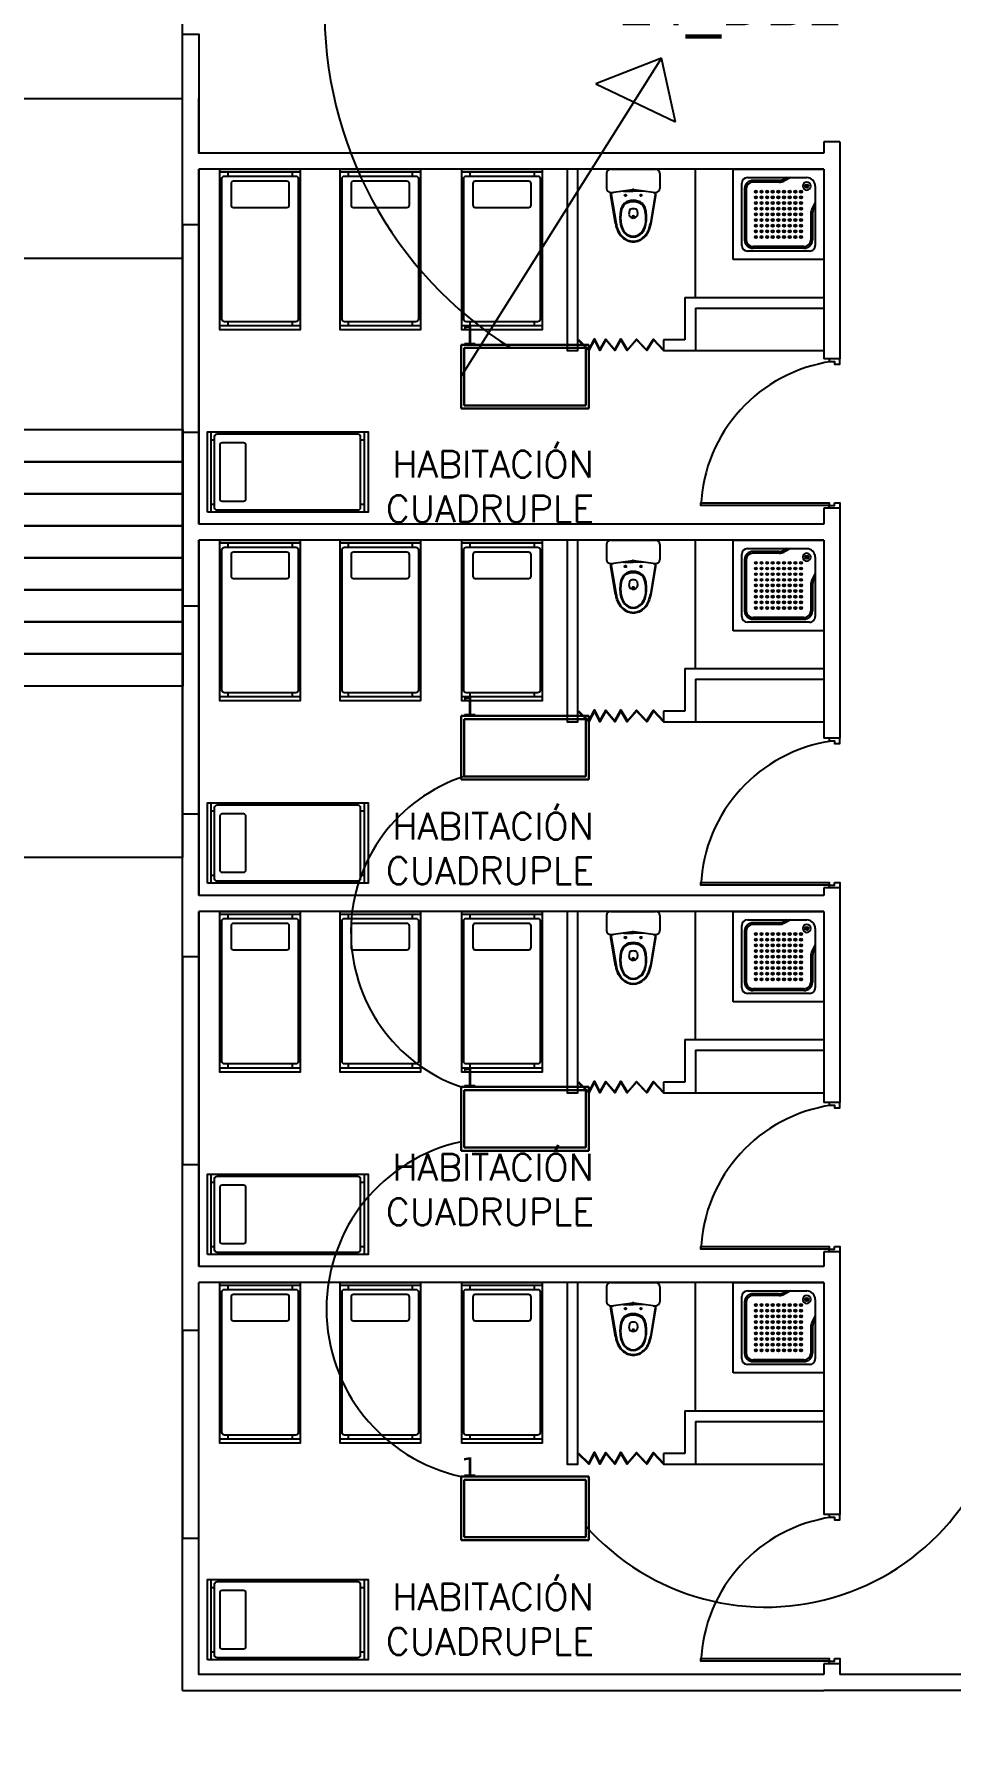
# Model space of a CAD drawing. Header units: metres. Extents: x -24 to 527, y -154 to 95.
# Drawn here: x -1.39 to 7.19, y -0.54 to 15.5 of the extents above; entities that cross this region are included whole.
import ezdxf

# ---------------------------------------------------------------- set-up
doc = ezdxf.new("R2010")
doc.units = ezdxf.units.M
doc.header["$MEASUREMENT"] = 0
for name, color, linetype in [('AN-TEXTO', 3, 'Continuous'), ('AR-ESCALERAS', 1, 'Continuous'), ('AR-MOBILIRIO', 1, 'Continuous'), ('AR-MUROS', 6, 'Continuous'), ('AR-PUERTAS', 2, 'Continuous'), ('AR-VENTANAS', 2, 'Continuous'), ('S.H.', 2, 'Continuous')]:
    doc.layers.add(name, color=color, linetype=linetype)
doc.layers.add('EQUIPO', color=1, linetype='Continuous', lineweight=0)
doc.styles.add('REGULAR-2.5', font='romans.shx', dxfattribs={"height": 2.5})
doc.styles.add('TableTextStyle', font='')
doc.styles.get('TableTextStyle').set_extended_font_data('VERDANA.TTF')

# ---------------------------------------------------------------- blocks, each defined once
blk = doc.blocks.new('31643339')
at = {"layer": 'AR-MOBILIRIO'}
for p, q in [((0.038, 0.5), (0.038, -0.5)), ((1.95, 0.5), (1.95, -0.5)), ((0.038, 0.4), (0.087, 0.4)), ((1.9, 0.4), (1.95, 0.4)), ((0.038, -0.4), (0.087, -0.4)), ((1.9, -0.4), (1.95, -0.4))]:
    blk.add_line(p, q, dxfattribs=at)
blk.add_lwpolyline([(0, -0.5), (0, 0.5), (2, 0.5), (2, -0.5)], close=True, dxfattribs=at)
for points in [[(1.87, 0.475, -0.414214), (1.9, 0.445), (1.9, -0.445, -0.414214), (1.87, -0.475), (0.117, -0.475, -0.414214), (0.087, -0.445), (0.087, 0.445, -0.414214), (0.117, 0.475)], [(0.15, -0.332, 0.414214), (0.18, -0.362), (0.447, -0.362, 0.414214), (0.477, -0.332), (0.477, 0.333, 0.414214), (0.447, 0.363), (0.18, 0.363, 0.414214), (0.15, 0.333)]]:
    blk.add_lwpolyline(points, format="xyb", close=True, dxfattribs=at)
blk = doc.blocks.new('AR-PUERTA 2')
at = {"layer": 'AR-PUERTAS', "linetype": 'Continuous'}
for points in [[(-1.354, -0.058), (-1.354, -0.008), (-1.329, -0.008), (-1.329, 0.042), (-1.379, 0.042), (-1.379, -0.058)], [(-0.029, -0.008), (-0.029, 0.042), (0.021, 0.042), (0.021, -0.058), (-0.004, -0.058), (-0.004, -0.008)], [(-0.004, -0.058), (-0.004, -1.258), (-0.029, -1.258), (-0.029, -0.058)]]:
    blk.add_lwpolyline(points, close=True, dxfattribs=at)
blk.add_arc((0.061, 0.169), 1.428, 188.1236, 267.3924, dxfattribs=at)
blk = doc.blocks.new('AR-PUERTA ACORDION')
at = {"layer": 'AR-PUERTAS'}
blk.add_lwpolyline([(-0.386, 0.049), (-0.288, -0.046), (-0.235, 0.057), (-0.185, -0.044), (-0.129, 0.054), (-0.046, -0.045), (0.01, 0.056), (0.073, -0.046), (0.158, 0.053), (0.252, -0.046), (0.317, 0.054), (0.41, -0.047), (0.41, -0.054), (0.318, 0.046), (0.253, -0.054), (0.158, 0.046), (0.072, -0.054), (0.01, 0.046), (-0.045, -0.054), (-0.128, 0.046), (-0.185, -0.054), (-0.235, 0.046), (-0.287, -0.054), (-0.39, 0.046)], close=True, dxfattribs=at)
blk = doc.blocks.new('A$C05366594')
at = {"layer": 'AR-MOBILIRIO', "linetype": 'Continuous'}
for p, q in [((0, 0), (0, 0.72)), ((0, 0.72), (0.72, 0.72)), ((0.72, 0.72), (0.72, 0)), ((0.068, 0.113), (0.068, 0.608)), ((0.09, 0.563), (0.09, 0.158)), ((0.113, 0.653), (0.585, 0.653)), ((0.367, 0.63), (0.158, 0.63)), ((0.428, 0.653), (0.397, 0.637)), ((0.653, 0.585), (0.653, 0.113)), ((0.653, 0.428), (0.637, 0.397)), ((0.63, 0.367), (0.63, 0.158)), ((0.72, 0), (0, 0)), ((0.608, 0.068), (0.113, 0.068)), ((0.563, 0.09), (0.158, 0.09))]:
    blk.add_line(p, q, dxfattribs=at)
at = {"layer": 'AR-MOBILIRIO', "color": 250}
for p, q in [((0.104, 0.563), (0.104, 0.158)), ((0.367, 0.617), (0.158, 0.617)), ((0.458, 0.653), (0.403, 0.625)), ((0.653, 0.458), (0.625, 0.403)), ((0.617, 0.367), (0.617, 0.158)), ((0.563, 0.104), (0.158, 0.104))]:
    blk.add_line(p, q, dxfattribs=at)
at = {"layer": 'AR-MOBILIRIO', "linetype": 'Continuous'}
for centre, major_axis, start_param, end_param in [((0.113, 0.608), (0.0318, 0.0318), 0.785398, 2.356194), ((0.158, 0.563), (0.0477, 0.0477), 0.785398, 2.356194), ((0.367, 0.698), (0.0477, 0.0477), 3.926991, 4.390638), ((0.585, 0.585), (0.0477, 0.0477), 5.497787, 7.068583), ((0.698, 0.367), (-0.0477, 0.0477), 0.321751, 0.785398), ((0.158, 0.158), (-0.0477, 0.0477), 0.785398, 2.356194), ((0.158, 0.158), (-0.0477, 0.0477), 0.785398, 2.356194), ((0.563, 0.158), (0.0477, 0.0477), 3.926991, 5.497787), ((0.113, 0.113), (-0.0318, 0.0318), 0.785398, 2.356194), ((0.608, 0.113), (-0.0318, 0.0318), 2.356194, 3.926991)]:
    blk.add_ellipse(centre, major_axis=major_axis, ratio=1, start_param=start_param, end_param=end_param, dxfattribs=at)
at = {"layer": 'AR-MOBILIRIO', "color": 250}
for centre, major_axis, start_param, end_param in [((0.158, 0.563), (-0.0382, 0.0382), -0.785398, 0.785398), ((0.18, 0.54), (-0.00636, 0.00636), -0.785398, 5.497787), ((0.225, 0.54), (0.00636, 0.00636), 0.785398, 7.068583), ((0.27, 0.54), (0.00636, 0.00636), 0.785398, 7.068583), ((0.315, 0.54), (-0.00636, 0.00636), -0.785398, 5.497787), ((0.36, 0.54), (-0.00636, 0.00636), -0.785398, 5.497787), ((0.367, 0.698), (0.0573, 0.0573), 3.926991, 4.390638), ((0.405, 0.54), (-0.00636, 0.00636), -0.785398, 5.497787), ((0.45, 0.54), (0.00636, 0.00636), 0.785398, 7.068583), ((0.495, 0.54), (0.00636, 0.00636), 0.785398, 7.068583), ((0.54, 0.54), (-0.00636, 0.00636), -0.785398, 5.497787), ((0.585, 0.585), (0.0223, 0.0223), 0.785398, 7.068583), ((0.585, 0.585), (-0.00955, 0.00955), -0.785398, 5.497787), ((0.576, 0.585), (0.00286, 0.00286), 0.785398, 7.068583), ((0.581, 0.592), (0.00286, 0.00286), 0.785398, 7.068583), ((0.581, 0.578), (0.00286, 0.00286), 0.785398, 7.068583), ((0.589, 0.592), (0.00286, 0.00286), 0.785398, 7.068583), ((0.589, 0.578), (0.00286, 0.00286), 0.785398, 7.068583), ((0.594, 0.585), (0.00286, 0.00286), 0.785398, 7.068583), ((0.18, 0.495), (-0.00636, 0.00636), -0.785398, 5.497787), ((0.18, 0.45), (-0.00636, 0.00636), -0.785398, 5.497787), ((0.18, 0.405), (-0.00636, 0.00636), -0.785398, 5.497787), ((0.225, 0.495), (0.00636, 0.00636), 0.785398, 7.068583), ((0.225, 0.45), (0.00636, 0.00636), 0.785398, 7.068583), ((0.225, 0.405), (0.00636, 0.00636), 0.785398, 7.068583), ((0.27, 0.495), (0.00636, 0.00636), 0.785398, 7.068583), ((0.27, 0.45), (0.00636, 0.00636), 0.785398, 7.068583), ((0.27, 0.405), (0.00636, 0.00636), 0.785398, 7.068583), ((0.315, 0.495), (-0.00636, 0.00636), -0.785398, 5.497787), ((0.315, 0.45), (-0.00636, 0.00636), -0.785398, 5.497787), ((0.315, 0.405), (-0.00636, 0.00636), -0.785398, 5.497787), ((0.36, 0.495), (-0.00636, 0.00636), -0.785398, 5.497787), ((0.36, 0.45), (-0.00636, 0.00636), -0.785398, 5.497787), ((0.36, 0.405), (-0.00636, 0.00636), -0.785398, 5.497787), ((0.405, 0.495), (-0.00636, 0.00636), -0.785398, 5.497787), ((0.405, 0.45), (-0.00636, 0.00636), -0.785398, 5.497787), ((0.405, 0.405), (-0.00636, 0.00636), -0.785398, 5.497787), ((0.45, 0.495), (0.00636, 0.00636), 0.785398, 7.068583), ((0.45, 0.45), (0.00636, 0.00636), 0.785398, 7.068583), ((0.45, 0.405), (0.00636, 0.00636), 0.785398, 7.068583), ((0.495, 0.495), (0.00636, 0.00636), 0.785398, 7.068583), ((0.495, 0.45), (0.00636, 0.00636), 0.785398, 7.068583), ((0.495, 0.405), (0.00636, 0.00636), 0.785398, 7.068583), ((0.54, 0.495), (-0.00636, 0.00636), -0.785398, 5.497787), ((0.54, 0.45), (-0.00636, 0.00636), -0.785398, 5.497787), ((0.54, 0.405), (-0.00636, 0.00636), -0.785398, 5.497787), ((0.18, 0.36), (-0.00636, 0.00636), -0.785398, 5.497787), ((0.18, 0.315), (-0.00636, 0.00636), -0.785398, 5.497787), ((0.18, 0.27), (-0.00636, 0.00636), -0.785398, 5.497787), ((0.225, 0.36), (0.00636, 0.00636), 0.785398, 7.068583), ((0.225, 0.315), (0.00636, 0.00636), 0.785398, 7.068583), ((0.225, 0.27), (0.00636, 0.00636), 0.785398, 7.068583), ((0.27, 0.36), (0.00636, 0.00636), 0.785398, 7.068583), ((0.27, 0.315), (0.00636, 0.00636), 0.785398, 7.068583), ((0.27, 0.27), (0.00636, 0.00636), 0.785398, 7.068583), ((0.315, 0.36), (-0.00636, 0.00636), -0.785398, 5.497787), ((0.315, 0.315), (-0.00636, 0.00636), -0.785398, 5.497787), ((0.315, 0.27), (-0.00636, 0.00636), -0.785398, 5.497787), ((0.36, 0.36), (-0.00636, 0.00636), -0.785398, 5.497787), ((0.36, 0.315), (-0.00636, 0.00636), -0.785398, 5.497787), ((0.36, 0.27), (-0.00636, 0.00636), -0.785398, 5.497787), ((0.405, 0.36), (-0.00636, 0.00636), -0.785398, 5.497787), ((0.405, 0.315), (-0.00636, 0.00636), -0.785398, 5.497787), ((0.405, 0.27), (-0.00636, 0.00636), -0.785398, 5.497787), ((0.45, 0.36), (0.00636, 0.00636), 0.785398, 7.068583), ((0.45, 0.315), (0.00636, 0.00636), 0.785398, 7.068583), ((0.45, 0.27), (0.00636, 0.00636), 0.785398, 7.068583), ((0.495, 0.36), (0.00636, 0.00636), 0.785398, 7.068583), ((0.495, 0.315), (0.00636, 0.00636), 0.785398, 7.068583), ((0.495, 0.27), (0.00636, 0.00636), 0.785398, 7.068583), ((0.54, 0.36), (-0.00636, 0.00636), -0.785398, 5.497787), ((0.54, 0.315), (-0.00636, 0.00636), -0.785398, 5.497787), ((0.54, 0.27), (-0.00636, 0.00636), -0.785398, 5.497787), ((0.698, 0.367), (-0.0573, 0.0573), 0.321751, 0.785398), ((0.158, 0.158), (-0.0382, 0.0382), 0.785398, 2.356194), ((0.158, 0.158), (0.0382, 0.0382), 2.356194, 3.926991), ((0.18, 0.225), (-0.00636, 0.00636), -0.785398, 5.497787), ((0.18, 0.18), (-0.00636, 0.00636), -0.785398, 5.497787), ((0.225, 0.225), (0.00636, 0.00636), 0.785398, 7.068583), ((0.225, 0.18), (0.00636, 0.00636), 0.785398, 7.068583), ((0.27, 0.225), (0.00636, 0.00636), 0.785398, 7.068583), ((0.27, 0.18), (0.00636, 0.00636), 0.785398, 7.068583), ((0.315, 0.225), (-0.00636, 0.00636), -0.785398, 5.497787), ((0.315, 0.18), (-0.00636, 0.00636), -0.785398, 5.497787), ((0.36, 0.225), (-0.00636, 0.00636), -0.785398, 5.497787), ((0.36, 0.18), (-0.00636, 0.00636), -0.785398, 5.497787), ((0.405, 0.225), (-0.00636, 0.00636), -0.785398, 5.497787), ((0.405, 0.18), (-0.00636, 0.00636), -0.785398, 5.497787), ((0.45, 0.225), (0.00636, 0.00636), 0.785398, 7.068583), ((0.45, 0.18), (0.00636, 0.00636), 0.785398, 7.068583), ((0.495, 0.225), (0.00636, 0.00636), 0.785398, 7.068583), ((0.495, 0.18), (0.00636, 0.00636), 0.785398, 7.068583), ((0.54, 0.225), (-0.00636, 0.00636), -0.785398, 5.497787), ((0.54, 0.18), (-0.00636, 0.00636), -0.785398, 5.497787), ((0.563, 0.158), (0.0382, 0.0382), 3.926991, 5.497787)]:
    blk.add_ellipse(centre, major_axis=major_axis, ratio=1, start_param=start_param, end_param=end_param, dxfattribs=at)
blk = doc.blocks.new('1p-toppiece')
at = {"layer": 'AR-MOBILIRIO'}
for p, q in [((-0.532, 0.174), (-0.265, 0.22)), ((-0.232, 0.219), (-0.531, 0.169)), ((-0.232, 0.22), (-0.232, 0.195)), ((-0.205, 0.008), (-0.232, 0.195)), ((-0.047, 0.26), (-0.192, 0.26)), ((-0.007, 0.22), (-0.007, -0.214)), ((-0.485, 0.003), (-0.485, 0.003)), ((-0.485, 0.003), (-0.485, 0.003)), ((-0.485, 0.003), (-0.485, 0.003)), ((-0.485, 0.003), (-0.485, 0.003)), ((-0.485, 0.003), (-0.485, 0.003)), ((-0.485, 0.003), (-0.485, 0.003)), ((-0.485, 0.003), (-0.485, 0.003)), ((-0.485, 0.003), (-0.485, 0.003)), ((-0.406, 0.039), (-0.443, 0.044)), ((-0.218, 0.098), (-0.218, 0.003)), ((-0.218, -0.093), (-0.218, 0.003)), ((-0.232, -0.214), (-0.531, -0.163)), ((-0.406, -0.034), (-0.443, -0.039)), ((-0.232, -0.189), (-0.205, -0.003)), ((-0.532, -0.169), (-0.265, -0.215)), ((-0.232, -0.189), (-0.232, -0.214)), ((-0.047, -0.254), (-0.192, -0.254))]:
    blk.add_line(p, q, dxfattribs=at)
blk.add_lwpolyline([(-0.467, -0.009, 0.139005), (-0.464, -0.009, 0.107089), (-0.461, -0.006, 0.080212), (-0.46, -0.002, 0.06796), (-0.459, 0.003, 0.06796), (-0.46, 0.007, 0.080212), (-0.461, 0.011, 0.107089), (-0.464, 0.014, 0.139005), (-0.467, 0.015, 0.139005), (-0.47, 0.014, 0.107089), (-0.473, 0.011, 0.080212), (-0.474, 0.007, 0.06796), (-0.475, 0.003, 0.06796), (-0.474, -0.002, 0.080212), (-0.473, -0.006, 0.107089), (-0.47, -0.009, 0.139005)], format="xyb", close=True, dxfattribs=at)
for centre in [(-0.26, 0.078), (-0.26, -0.072)]:
    blk.add_circle(centre, 0.008, dxfattribs=at)
for centre, radius, start, end in [((-0.482, -0.117), 0.296, 99.7929, 108.8085), ((-0.482, -0.12), 0.292, 99.5848, 108.4322), ((-0.24, 0.073), 0.15, 87.0389, 99.7929), ((-0.192, 0.22), 0.04, 90, 180), ((-0.047, 0.22), 0.04, 0, 90), ((-0.545, -0.004), 0.165, 137.5273, 177.8064), ((-0.545, 0.009), 0.165, 182.1936, 222.4727), ((-0.545, -0.004), 0.159, 137.1746, 177.7477), ((-0.545, 0.009), 0.159, 182.2523, 222.8254), ((-0.518, -0.034), 0.206, 106.927, 136.493), ((-0.541, -0.003), 0.122, 134.1142, 177.24), ((-0.541, 0.008), 0.122, 182.76, 225.8858), ((-0.518, -0.034), 0.2, 106.5054, 136.1127), ((-0.541, -0.003), 0.115, 133.4423, 177.1285), ((-0.541, 0.008), 0.115, 182.8715, 226.5577), ((-0.519, -0.031), 0.157, 102.7254, 132.8308), ((-0.52, -0.03), 0.15, 101.8667, 132.1155), ((-0.482, -0.148), 0.279, 90.6669, 104.9929), ((-0.482, -0.156), 0.281, 90.6819, 104.1933), ((-0.474, -0.297), 0.428, 81.7587, 91.4179), ((-0.488, -0.362), 0.487, 81.705, 89.6761), ((-0.434, 0.003), 0.0456, 126.1832, 180), ((-0.434, 0.003), 0.0456, 180, 233.8168), ((-0.447, 0.019), 0.025, 82.2348, 126.1832), ((-0.434, -0.002), 0.123, 44.007, 82.2929), ((-0.431, -0.004), 0.132, 44.3018, 82.295), ((-0.408, 0.024), 0.015, 13.7696, 82.2348), ((-0.495, 0.003), 0.105, 0, 13.7696), ((-0.495, 0.003), 0.105, 346.2304, 0), ((-0.46, 0.006), 0.138, 358.6352, 34.0042), ((-0.46, -0.001), 0.138, 325.9958, 1.3648), ((-0.441, 0.008), 0.132, 357.4666, 37.446), ((-0.441, -0.003), 0.132, 322.554, 2.5334), ((-0.244, 0.003), 0.04, 351.6776, 8.3142), ((-0.518, 0.039), 0.206, 223.507, 253.073), ((-0.518, 0.039), 0.2, 223.8873, 253.4946), ((-0.519, 0.036), 0.157, 227.1692, 257.2746), ((-0.52, 0.036), 0.15, 227.8845, 258.1333), ((-0.482, 0.122), 0.296, 251.1915, 260.2071), ((-0.482, 0.125), 0.292, 251.5678, 260.4152), ((-0.482, 0.153), 0.279, 255.0071, 269.3331), ((-0.482, 0.161), 0.281, 255.8067, 269.3181), ((-0.488, 0.368), 0.487, 270.3239, 278.295), ((-0.474, 0.302), 0.428, 268.5821, 278.2413), ((-0.447, -0.014), 0.025, 233.8168, 277.7652), ((-0.434, 0.007), 0.123, 277.7071, 315.993), ((-0.431, 0.009), 0.132, 277.705, 315.6982), ((-0.408, -0.019), 0.015, 277.7652, 346.2304), ((-0.24, -0.067), 0.15, 260.2071, 272.966), ((-0.192, -0.214), 0.04, 180, 270), ((-0.047, -0.214), 0.04, 270, 360)]:
    blk.add_arc(centre, radius, start, end, dxfattribs=at)
blk = doc.blocks.new('AR-ESCALERAS 1 PISO')
at = {"layer": 'AR-ESCALERAS'}
blk.add_lwpolyline([(-2.25, 0.8), (-3.85, 0.8), (-3.85, -0.8), (-2.25, -0.8), (-2.25, 0.8)], dxfattribs=at)
for points in [[(-2.25, 0.8), (-1.95, 0.8), (-1.95, -0.8), (-2.25, -0.8)], [(-1.95, 0.8), (-1.65, 0.8), (-1.65, -0.8), (-1.95, -0.8)], [(-1.65, 0.8), (-1.35, 0.8), (-1.35, -0.8), (-1.65, -0.8)], [(-1.35, 0.8), (-1.05, 0.8), (-1.05, -0.8), (-1.35, -0.8)], [(-1.05, 0.8), (-0.75, 0.8), (-0.75, -0.8), (-1.05, -0.8)], [(-0.75, 0.8), (-0.45, 0.8), (-0.45, -0.8), (-0.75, -0.8)], [(-0.45, 0.8), (-0.15, 0.8), (-0.15, -0.8), (-0.45, -0.8)], [(-0.15, 0.8), (0.15, 0.8), (0.15, -0.8), (-0.15, -0.8)], [(-2.25, -0.8), (-2.25, -1.1), (-3.85, -1.1), (-3.85, -0.8)], [(-0.15, -0.8), (-0.45, -0.8), (-0.45, -0.8), (-0.15, -0.8)], [(-2.25, -1.1), (-2.25, -1.4), (-3.85, -1.4), (-3.85, -1.1)], [(-2.25, -1.4), (-2.25, -1.7), (-3.85, -1.7), (-3.85, -1.4)], [(-2.25, -1.7), (-2.25, -2), (-3.85, -2), (-3.85, -1.7)], [(-2.25, -2), (-2.25, -2.3), (-3.85, -2.3), (-3.85, -2)]]:
    blk.add_lwpolyline(points, close=True, dxfattribs=at)
blk = doc.blocks.new('AR-ESCALERA DE EMERGENCIA')
at = {"layer": 'AR-ESCALERAS'}
for points in [[(3.2, 6.3), (4.797, 6.3), (4.797, 6.9), (4.797, 7.9), (3.2, 7.9)], [(0.8, 4.8), (-0.8, 4.8), (-0.8, 3.2), (0.8, 3.2), (0.8, 4.8)], [(4.8, 4.8), (3.2, 4.8), (3.2, 3.2), (4.8, 3.2), (4.8, 4.8)], [(0.8, 0.8), (-0.8, 0.8), (-0.8, -0.8), (0.8, -0.8), (0.8, 0.8)], [(4.8, 0.8), (3.2, 0.8), (3.2, -0.8), (4.8, -0.8), (4.8, 0.8)]]:
    blk.add_lwpolyline(points, dxfattribs=at)
for points in [[(0.8, 4.8), (1.1, 4.8), (1.1, 3.2), (0.8, 3.2)], [(1.1, 4.8), (1.4, 4.8), (1.4, 3.2), (1.1, 3.2)], [(1.4, 4.8), (1.7, 4.8), (1.7, 3.2), (1.4, 3.2)], [(1.7, 4.8), (2, 4.8), (2, 3.2), (1.7, 3.2)], [(2, 4.8), (2.3, 4.8), (2.3, 3.2), (2, 3.2)], [(2.3, 4.8), (2.6, 4.8), (2.6, 3.2), (2.3, 3.2)], [(2.6, 4.8), (2.9, 4.8), (2.9, 3.2), (2.6, 3.2)], [(2.9, 4.8), (3.2, 4.8), (3.2, 3.2), (2.9, 3.2)], [(2.9, 3.2), (2.6, 3.2), (2.6, 3.2), (2.9, 3.2)], [(4.8, 3.2), (4.8, 2.9), (3.2, 2.9), (3.2, 3.2)], [(4.8, 2.9), (4.8, 2.6), (3.2, 2.6), (3.2, 2.9)], [(4.8, 2.6), (4.8, 2.3), (3.2, 2.3), (3.2, 2.6)], [(4.8, 2.3), (4.8, 2), (3.2, 2), (3.2, 2.3)], [(4.8, 2), (4.8, 1.7), (3.2, 1.7), (3.2, 2)], [(4.8, 1.7), (4.8, 1.4), (3.2, 1.4), (3.2, 1.7)], [(4.8, 1.4), (4.8, 1.1), (3.2, 1.1), (3.2, 1.4)], [(4.8, 1.1), (4.8, 0.8), (3.2, 0.8), (3.2, 1.1)], [(0.8, 0.8), (1.1, 0.8), (1.1, -0.8), (0.8, -0.8)], [(1.1, 0.8), (1.4, 0.8), (1.4, -0.8), (1.1, -0.8)], [(1.4, 0.8), (1.7, 0.8), (1.7, -0.8), (1.4, -0.8)], [(1.7, 0.8), (2, 0.8), (2, -0.8), (1.7, -0.8)], [(2, 0.8), (2.3, 0.8), (2.3, -0.8), (2, -0.8)], [(2.3, 0.8), (2.6, 0.8), (2.6, -0.8), (2.3, -0.8)], [(2.6, 0.8), (2.9, 0.8), (2.9, -0.8), (2.6, -0.8)], [(2.9, 0.8), (3.2, 0.8), (3.2, -0.8), (2.9, -0.8)], [(0.8, -0.8), (0.8, -1.1), (-0.8, -1.1), (-0.8, -0.8)], [(2.9, -0.8), (2.6, -0.8), (2.6, -0.8), (2.9, -0.8)], [(0.8, -1.1), (0.8, -1.4), (-0.8, -1.4), (-0.8, -1.1)], [(0.8, -1.4), (0.8, -1.7), (-0.8, -1.7), (-0.8, -1.4)], [(0.8, -1.7), (0.8, -2), (-0.8, -2), (-0.8, -1.7)], [(0.8, -2), (0.8, -2.3), (-0.8, -2.3), (-0.8, -2)], [(0.8, -2.3), (0.8, -2.6), (-0.8, -2.6), (-0.8, -2.3)], [(0.8, -2.6), (0.8, -2.9), (-0.8, -2.9), (-0.8, -2.6)]]:
    blk.add_lwpolyline(points, close=True, dxfattribs=at)
at = {"layer": 'AR-MUROS'}
blk.add_blockref('AR-ESCALERAS 1 PISO', (3.05, 7.1), dxfattribs=at)

msp = doc.modelspace()

# ---------------------------------------------------------------- linework, layer by layer
at = {"layer": 'AR-MUROS'}
for p, q in [((6, 14.493), (6, 14.388)), ((6.15, 14.493), (6.15, 14.238)), ((6, 14.388), (0.15, 14.388)), ((6, 14.238), (0.15, 14.238)), ((6, 14.238), (6, 12.464)), ((6.15, 14.238), (6.15, 12.464)), ((4.7, 13.038), (6, 13.038)), ((4.8, 12.938), (6, 12.938)), ((4.7, 12.639), (4.5, 12.639)), ((4.5, 12.639), (4.5, 12.539)), ((4.5, 12.539), (4.8, 12.539)), ((4.8, 12.539), (6, 12.539)), ((6, 10.915), (0.15, 10.915)), ((6, 11.064), (6, 10.915)), ((6.15, 11.064), (6.15, 10.765)), ((6, 10.765), (0.15, 10.765)), ((6, 10.765), (6, 8.912)), ((6.15, 10.765), (6.15, 8.912)), ((4.7, 9.565), (6, 9.565)), ((4.8, 9.465), (6, 9.465)), ((4.7, 9.165), (4.5, 9.165)), ((4.5, 9.165), (4.5, 9.065)), ((4.5, 9.065), (4.8, 9.065)), ((4.8, 9.065), (6, 9.065)), ((6, 7.441), (0.15, 7.441)), ((6, 7.512), (6, 7.441)), ((6.15, 7.512), (6.15, 7.291)), ((6, 7.291), (0.15, 7.291)), ((6, 7.291), (6, 5.504)), ((6.15, 7.291), (6.15, 5.504)), ((4.7, 6.091), (6, 6.091)), ((4.8, 5.991), (6, 5.991)), ((4.7, 5.692), (4.5, 5.692)), ((4.5, 5.692), (4.5, 5.592)), ((4.5, 5.592), (4.8, 5.592)), ((4.8, 5.592), (6, 5.592)), ((6, 4.104), (6, 3.968)), ((6.15, 4.104), (6.15, 3.818)), ((6, 3.968), (0.15, 3.968)), ((6, 3.818), (0.15, 3.818)), ((6, 3.818), (6, 1.648)), ((6.15, 3.818), (6.15, 1.648)), ((4.7, 2.618), (6, 2.618)), ((4.8, 2.518), (6, 2.518)), ((4.7, 2.219), (4.5, 2.219)), ((4.5, 2.219), (4.5, 2.119)), ((4.5, 2.119), (4.8, 2.119)), ((4.8, 2.119), (6, 2.119)), ((6, 0.248), (6, 0.15)), ((6.15, 0.248), (6.15, 0.15)), ((0, 0), (6, 0))]:
    msp.add_line(p, q, dxfattribs=at)
for points in [[(93.94, 16.816), (93.94, 0), (6, 0)], [(0, 0), (0, 15.5), (0.15, 15.5), (0.15, 14.388), (0.15, 14.9)], [(6.15, 14.493), (6, 14.493)], [(0.15, 10.915), (0.15, 14.238)], [(0.15, 14.238), (0.15, 10.915)], [(3.6, 14.238), (3.6, 12.539), (3.7, 12.539), (3.7, 14.238)], [(4.8, 13.038), (4.8, 14.238)], [(4.7, 13.038), (4.7, 12.639)], [(4.8, 12.938), (4.8, 12.539)], [(6.15, 12.464), (6, 12.464)], [(6.15, 11.064), (6, 11.064)], [(0.15, 7.441), (0.15, 10.765)], [(0.15, 10.765), (0.15, 7.441)], [(3.6, 10.765), (3.6, 9.065), (3.7, 9.065), (3.7, 10.765)], [(4.8, 9.565), (4.8, 10.765)], [(4.7, 9.565), (4.7, 9.165)], [(4.8, 9.465), (4.8, 9.065)], [(6.15, 8.912), (6, 8.912)], [(6.15, 7.512), (6, 7.512)], [(0.15, 3.968), (0.15, 7.291)], [(0.15, 7.291), (0.15, 3.968)], [(3.6, 7.291), (3.6, 5.592), (3.7, 5.592), (3.7, 7.291)], [(4.8, 6.091), (4.8, 7.291)], [(4.7, 6.091), (4.7, 5.692)], [(4.8, 5.991), (4.8, 5.592)], [(6.15, 5.504), (6, 5.504)], [(6.15, 4.104), (6, 4.104)], [(6, 0.15), (0.15, 0.15), (0.15, 3.818)], [(3.6, 3.818), (3.6, 2.119), (3.7, 2.119), (3.7, 3.818)], [(4.8, 2.618), (4.8, 3.818)], [(4.7, 2.618), (4.7, 2.219)], [(4.8, 2.518), (4.8, 2.119)], [(6.15, 1.648), (6, 1.648)], [(6.15, 0.248), (6, 0.248)], [(69.872, 0.15), (6.15, 0.15)]]:
    msp.add_lwpolyline(points, dxfattribs=at)
at = {"layer": 'AR-PUERTAS'}
for p, q in [((2.606, 12.296), (4.483, 15.276)), ((4.483, 15.276), (3.867, 15.036)), ((4.614, 14.68), (4.483, 15.276)), ((3.867, 15.036), (4.614, 14.68))]:
    msp.add_line(p, q, dxfattribs=at)
msp.add_circle((16.426, 29.146), 40.081, dxfattribs=at)
for centre, radius, start, end in [((5.046, 15.715), 3.718, 119.6954, 237.9245), ((3.107, 7.096), 1.532, 107.9111, 250.906), ((2.95, 3.569), 1.604, 102.3819, 257.6181), ((5.46, 3.035), 2.255, 221.586, 354.9953)]:
    msp.add_arc(centre, radius, start, end, dxfattribs=at)
at = {"layer": 'AR-VENTANAS'}
for points in [[(0.15, 13.718), (0, 13.718), (0, 11.775), (0.15, 11.775)], [(0.15, 10.147), (0, 10.147), (0, 8.204), (0.15, 8.204)], [(0.15, 6.865), (0, 6.865), (0, 4.923), (0.15, 4.923)], [(0.15, 3.368), (0, 3.368), (0, 1.425), (0.15, 1.425)]]:
    msp.add_lwpolyline(points, close=True, dxfattribs=at)
at = {"layer": 'Defpoints'}
for points in [[(3.803, 12.594, 0), (2.606, 12.594, 0)], [(2.606, 12.594, 0), (2.606, 12.594, 0)], [(2.606, 12.594, 0), (3.803, 12.594, 0)], [(2.606, 12.594, 0), (2.606, 11.997, 0)], [(2.606, 11.997, 0), (2.606, 12.594, 0)], [(2.606, 12.594, 0), (2.606, 12.594, 0)], [(2.606, 11.997, 0), (2.606, 12.594, 0)], [(2.606, 12.594, 0), (3.803, 12.594, 0)], [(2.606, 12.594, 0), (2.606, 11.997, 0)], [(3.803, 12.594, 0), (2.606, 12.594, 0)], [(3.773, 12.564, 0), (2.636, 12.564, 0)], [(2.636, 12.564, 0), (2.636, 12.027, 0)], [(2.636, 12.564, 0), (3.773, 12.564, 0)], [(2.636, 12.027, 0), (2.636, 12.564, 0)], [(3.773, 12.027, 0), (3.773, 12.564, 0)], [(3.773, 12.564, 0), (3.773, 12.027, 0)], [(3.803, 12.594, 0), (3.803, 12.594, 0)], [(3.803, 11.997, 0), (3.803, 12.594, 0)], [(3.803, 12.594, 0), (3.803, 12.594, 0)], [(3.803, 12.594, 0), (3.803, 11.997, 0)], [(3.803, 12.594, 0), (3.803, 11.997, 0)], [(3.803, 11.997, 0), (3.803, 12.594, 0)], [(2.636, 12.027, 0), (3.773, 12.027, 0)], [(3.773, 12.027, 0), (2.636, 12.027, 0)], [(2.606, 11.997, 0), (2.606, 11.997, 0)], [(2.606, 11.997, 0), (3.803, 11.997, 0)], [(3.803, 11.997, 0), (2.606, 11.997, 0)], [(2.606, 11.997, 0), (2.606, 11.997, 0)], [(3.803, 11.997, 0), (2.606, 11.997, 0)], [(2.606, 11.997, 0), (3.803, 11.997, 0)], [(3.803, 11.997, 0), (3.803, 11.997, 0)], [(3.803, 11.997, 0), (3.803, 11.997, 0)], [(3.803, 9.121, 0), (2.606, 9.121, 0)], [(2.606, 9.121, 0), (2.606, 9.121, 0)], [(2.606, 9.121, 0), (3.803, 9.121, 0)], [(2.606, 9.121, 0), (2.606, 8.524, 0)], [(2.606, 8.524, 0), (2.606, 9.121, 0)], [(2.606, 9.121, 0), (2.606, 9.121, 0)], [(2.606, 8.524, 0), (2.606, 9.121, 0)], [(2.606, 9.121, 0), (3.803, 9.121, 0)], [(2.606, 9.121, 0), (2.606, 8.524, 0)], [(3.803, 9.121, 0), (2.606, 9.121, 0)], [(3.773, 9.091, 0), (2.636, 9.091, 0)], [(2.636, 9.091, 0), (2.636, 8.554, 0)], [(2.636, 9.091, 0), (3.773, 9.091, 0)], [(2.636, 8.554, 0), (2.636, 9.091, 0)], [(3.773, 8.554, 0), (3.773, 9.091, 0)], [(3.773, 9.091, 0), (3.773, 8.554, 0)], [(3.803, 9.121, 0), (3.803, 9.121, 0)], [(3.803, 8.524, 0), (3.803, 9.121, 0)], [(3.803, 9.121, 0), (3.803, 9.121, 0)], [(3.803, 9.121, 0), (3.803, 8.524, 0)], [(3.803, 9.121, 0), (3.803, 8.524, 0)], [(3.803, 8.524, 0), (3.803, 9.121, 0)], [(2.606, 8.524, 0), (2.606, 8.524, 0)], [(2.606, 8.524, 0), (3.803, 8.524, 0)], [(3.803, 8.524, 0), (2.606, 8.524, 0)], [(2.606, 8.524, 0), (2.606, 8.524, 0)], [(3.803, 8.524, 0), (2.606, 8.524, 0)], [(2.606, 8.524, 0), (3.803, 8.524, 0)], [(2.636, 8.554, 0), (3.773, 8.554, 0)], [(3.773, 8.554, 0), (2.636, 8.554, 0)], [(3.803, 8.524, 0), (3.803, 8.524, 0)], [(3.803, 8.524, 0), (3.803, 8.524, 0)], [(3.803, 5.648, 0), (2.606, 5.648, 0)], [(2.606, 5.648, 0), (2.606, 5.648, 0)], [(2.606, 5.648, 0), (3.803, 5.648, 0)], [(2.606, 5.648, 0), (2.606, 5.051, 0)], [(2.606, 5.051, 0), (2.606, 5.648, 0)], [(2.606, 5.648, 0), (2.606, 5.648, 0)], [(2.606, 5.051, 0), (2.606, 5.648, 0)], [(2.606, 5.648, 0), (3.803, 5.648, 0)], [(2.606, 5.648, 0), (2.606, 5.051, 0)], [(3.803, 5.648, 0), (2.606, 5.648, 0)], [(3.773, 5.618, 0), (2.636, 5.618, 0)], [(2.636, 5.618, 0), (2.636, 5.081, 0)], [(2.636, 5.618, 0), (3.773, 5.618, 0)], [(2.636, 5.081, 0), (2.636, 5.618, 0)], [(3.773, 5.081, 0), (3.773, 5.618, 0)], [(3.773, 5.618, 0), (3.773, 5.081, 0)], [(3.803, 5.648, 0), (3.803, 5.648, 0)], [(3.803, 5.051, 0), (3.803, 5.648, 0)], [(3.803, 5.648, 0), (3.803, 5.648, 0)], [(3.803, 5.648, 0), (3.803, 5.051, 0)], [(3.803, 5.648, 0), (3.803, 5.051, 0)], [(3.803, 5.051, 0), (3.803, 5.648, 0)], [(2.606, 5.051, 0), (2.606, 5.051, 0)], [(2.606, 5.051, 0), (3.803, 5.051, 0)], [(3.803, 5.051, 0), (2.606, 5.051, 0)], [(2.606, 5.051, 0), (2.606, 5.051, 0)], [(3.803, 5.051, 0), (2.606, 5.051, 0)], [(2.606, 5.051, 0), (3.803, 5.051, 0)], [(2.636, 5.081, 0), (3.773, 5.081, 0)], [(3.773, 5.081, 0), (2.636, 5.081, 0)], [(3.803, 5.051, 0), (3.803, 5.051, 0)], [(3.803, 5.051, 0), (3.803, 5.051, 0)], [(3.803, 2.002, 0), (2.606, 2.002, 0)], [(2.606, 2.002, 0), (2.606, 2.002, 0)], [(2.606, 2.002, 0), (3.803, 2.002, 0)], [(2.606, 2.002, 0), (2.606, 1.405, 0)], [(2.606, 1.405, 0), (2.606, 2.002, 0)], [(2.606, 2.002, 0), (2.606, 2.002, 0)], [(2.606, 1.405, 0), (2.606, 2.002, 0)], [(2.606, 2.002, 0), (3.803, 2.002, 0)], [(2.606, 2.002, 0), (2.606, 1.405, 0)], [(3.803, 2.002, 0), (2.606, 2.002, 0)], [(3.773, 1.972, 0), (2.636, 1.972, 0)], [(2.636, 1.972, 0), (2.636, 1.435, 0)], [(2.636, 1.972, 0), (3.773, 1.972, 0)], [(2.636, 1.435, 0), (2.636, 1.972, 0)], [(3.773, 1.435, 0), (3.773, 1.972, 0)], [(3.773, 1.972, 0), (3.773, 1.435, 0)], [(3.803, 2.002, 0), (3.803, 2.002, 0)], [(3.803, 1.405, 0), (3.803, 2.002, 0)], [(3.803, 2.002, 0), (3.803, 2.002, 0)], [(3.803, 2.002, 0), (3.803, 1.405, 0)], [(3.803, 2.002, 0), (3.803, 1.405, 0)], [(3.803, 1.405, 0), (3.803, 2.002, 0)], [(2.606, 1.405, 0), (2.606, 1.405, 0)], [(2.606, 1.405, 0), (3.803, 1.405, 0)], [(3.803, 1.405, 0), (2.606, 1.405, 0)], [(2.606, 1.405, 0), (2.606, 1.405, 0)], [(3.803, 1.405, 0), (2.606, 1.405, 0)], [(2.606, 1.405, 0), (3.803, 1.405, 0)], [(2.636, 1.435, 0), (3.773, 1.435, 0)], [(3.773, 1.435, 0), (2.636, 1.435, 0)], [(3.803, 1.405, 0), (3.803, 1.405, 0)], [(3.803, 1.405, 0), (3.803, 1.405, 0)]]:
    msp.add_polyline3d(points, dxfattribs=at)

# ---------------------------------------------------------------- block references
at = {"layer": 'AR-MOBILIRIO', "xscale": 1.176120000000083, "yscale": 1.176120000000083, "zscale": 1.176120000000083}
for p in [(5.153, 13.391), (5.153, 9.918), (5.153, 6.444), (5.153, 2.971)]:
    msp.add_blockref('A$C05366594', p, dxfattribs=at)
at = {"layer": 'AR-MUROS'}
msp.add_blockref('AR-ESCALERA DE EMERGENCIA', (-4.797, 8.6), dxfattribs=at)
at = {"layer": 'AR-MUROS', "rotation": 270}
for p in [(6.108, 11.085), (6.108, 7.532), (6.108, 4.125), (6.108, 0.269)]:
    msp.add_blockref('AR-PUERTA 2', p, dxfattribs=at)
at = {"layer": 'AR-VENTANAS'}
for p in [(4.09, 12.593), (4.09, 9.12), (4.09, 5.646), (4.09, 2.173)]:
    msp.add_blockref('AR-PUERTA ACORDION', p, dxfattribs=at)
at = {"layer": 'EQUIPO', "xscale": 0.7516572760392114, "yscale": 0.7516572760392114, "zscale": 0.7516572760392114, "rotation": 270}
for p in [(0.725, 14.238), (1.849, 14.238), (2.988, 14.238), (0.725, 10.765), (1.849, 10.765), (2.988, 10.765), (0.725, 7.291), (1.849, 7.291), (2.988, 7.291), (0.725, 3.818), (1.849, 3.818), (2.988, 3.818)]:
    msp.add_blockref('31643339', p, dxfattribs=at)
at = {"layer": 'EQUIPO', "xscale": 0.7516572760392114, "yscale": 0.7516572760392114, "zscale": 0.7516572760392114}
for p in [(0.234, 11.403), (0.234, 7.93), (0.234, 4.456), (0.234, 0.662)]:
    msp.add_blockref('31643339', p, dxfattribs=at)
at = {"layer": 'S.H.', "xscale": 0.9681450398693042, "yscale": 0.9681450398693042, "zscale": 0.9681450398693042, "rotation": 90}
for p in [(4.22, 14.244), (4.22, 10.771), (4.22, 7.298), (4.22, 3.824)]:
    msp.add_blockref('1p-toppiece', p, dxfattribs=at)

# ---------------------------------------------------------------- texts
at = {"layer": 'AN-TEXTO', "char_height": 0.25, "attachment_point": 1, "style": 'REGULAR-2.5'}
for insert in [(1.998, 11.601), (1.998, 8.214), (1.998, 5.021), (1.998, 1.001)]:
    msp.add_mtext_dynamic_manual_height_columns('\\pi-0.03715;HABITACIÓN\\P\\pi-0.09667;CUADRUPLE', width=1.9138, gutter_width=1.25, heights=[1.229], dxfattribs=dict(at, insert=insert))
at = {"layer": 'AR-PUERTAS', "insert": (4.07, 16.017), "char_height": 0.4337, "attachment_point": 1}
msp.add_mtext_dynamic_manual_height_columns('L4_DB1', width=0.43374, gutter_width=2.169, heights=[0], dxfattribs=at)
at = {"layer": 'Defpoints', "style": 'TableTextStyle'}
for p in [(2.606, 12.594), (2.606, 9.121), (2.606, 5.648), (2.606, 2.002)]:
    msp.add_text('1', height=0.18, dxfattribs=at).set_placement(p)

doc.saveas('drawing.dxf')
